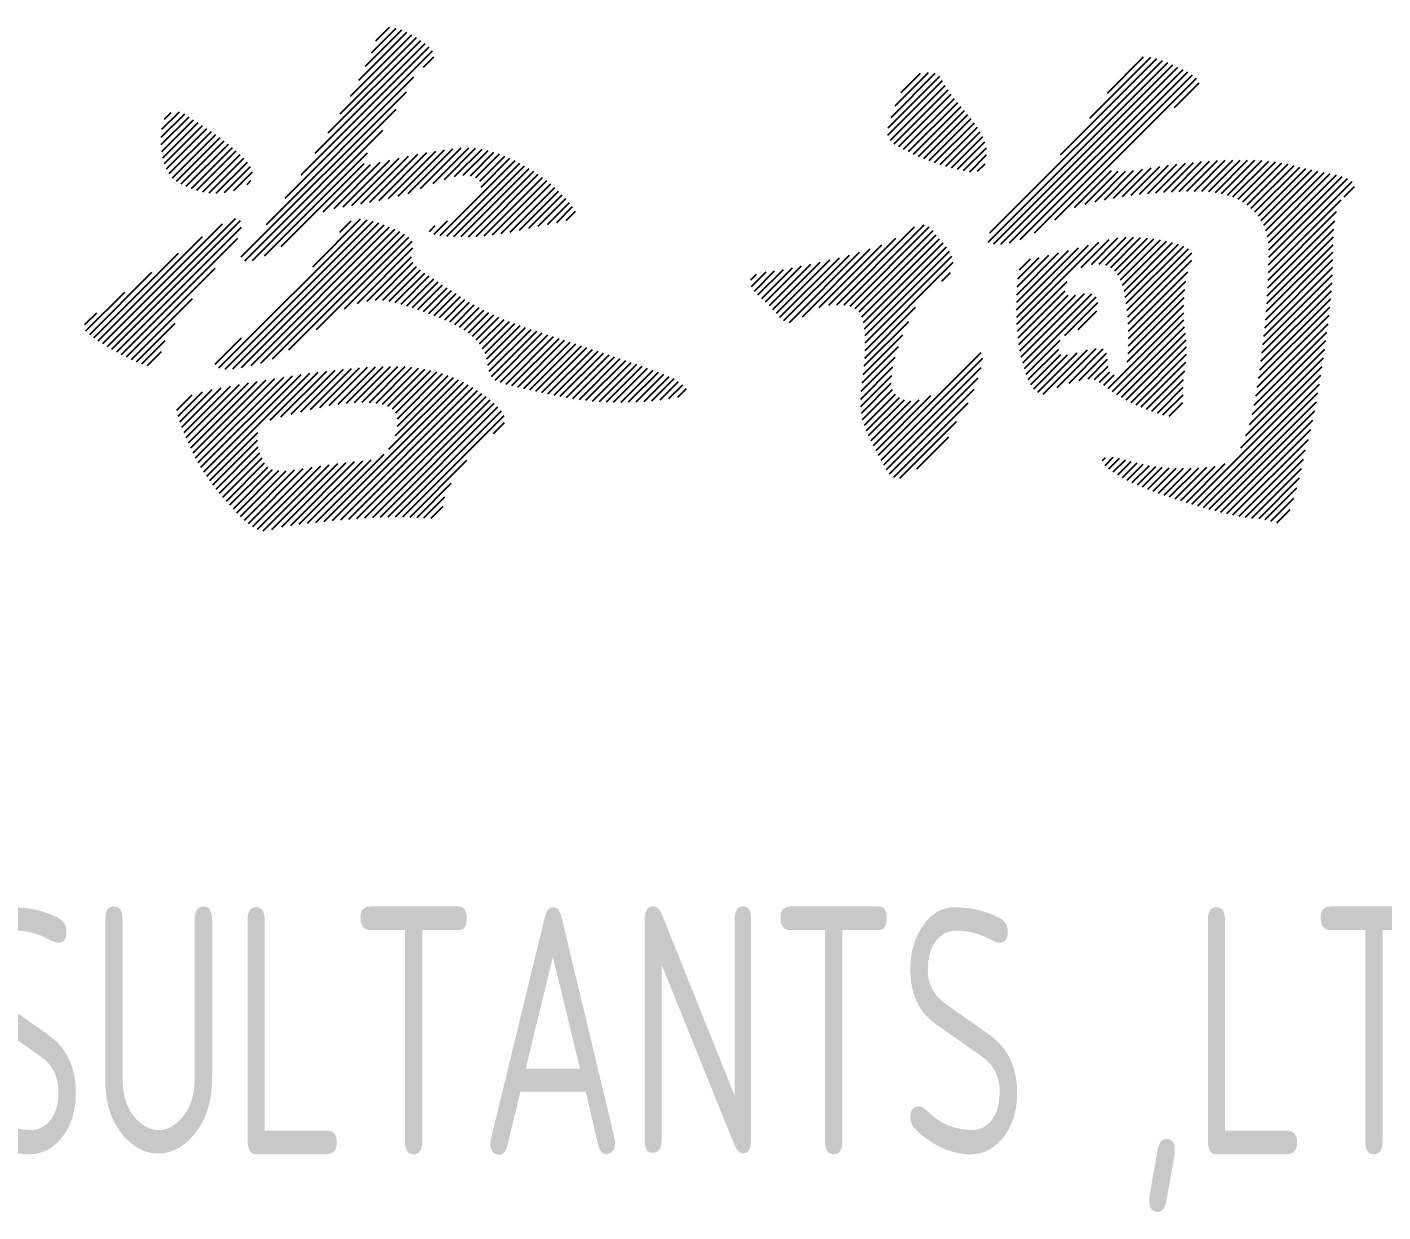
# Model space of a CAD drawing. Extents: x -144902 to 588294, y -160863 to 65494.
# Drawn here: x 180486 to 181309, y -103634 to -102914 of the extents above; entities that cross this region are included whole.
import ezdxf

# ---------------------------------------------------------------- set-up
doc = ezdxf.new("R2010")
doc.units = 0
doc.header["$LTSCALE"] = 100
for name, color, linetype in [('1508', 2, 'CONTINUOUS'), ('DQ', 7, 'CONTINUOUS'), ('tk图框', 7, 'CONTINUOUS')]:
    doc.layers.add(name, color=color, linetype=linetype)
doc.styles.add('HZTXT', font='tssdeng.shx', dxfattribs={"width": 0.7, "bigfont": 'tssdchn.shx'})

# ---------------------------------------------------------------- blocks, each defined once
blk = doc.blocks.new('A$C00BC0004')
at = {"layer": 'DQ', "color": 2}
for p, q in [((-2574.95, -2038.03), (-2552.95, -2016.03)), ((-2571.29, -2029.88), (-2556.33, -2014.92)), ((-2568.64, -2022.73), (-2560.26, -2014.35)), ((-2605.4, -2090.93), (-2538.76, -2024.29)), ((-2597.52, -2078.56), (-2541.36, -2022.39)), ((-2590.38, -2066.92), (-2544.06, -2020.61)), ((-2584.13, -2056.19), (-2546.89, -2018.95)), ((-2579.02, -2046.59), (-2549.84, -2017.4)), ((-2623.8, -2118.3), (-2534.25, -2028.76)), ((-2614.06, -2104.07), (-2536.35, -2026.37)), ((-2539.68, -2038.67), (-2533.37, -2032.37)), ((-2135.1, -2069.64), (-2098.08, -2032.62)), ((-2124.37, -2054.41), (-2102.44, -2032.49)), ((-2196.83, -2144.84), (-2087.83, -2035.84)), ((-2195.79, -2139.31), (-2091.07, -2034.59)), ((-2193.48, -2145.98), (-2084.68, -2037.18)), ((-2189.17, -2146.16), (-2081.58, -2038.57)), ((-2183.91, -2145.39), (-2078.53, -2040.01)), ((-2177.36, -2143.33), (-2075.59, -2041.56)), ((-2152.91, -2091.94), (-2094.45, -2033.47)), ((-2635.13, -2134.13), (-2545.62, -2044.62)), ((-2257.72, -2080.01), (-2224.5, -2046.78)), ((-2257.61, -2075.41), (-2226.28, -2044.08)), ((-2256.21, -2082.99), (-2222.94, -2049.72)), ((-2255.84, -2069.14), (-2229.09, -2042.39)), ((-2253.3, -2062.12), (-2232.99, -2041.81)), ((-2249.77, -2054.1), (-2238.01, -2042.33)), ((-2168.79, -2139.25), (-2072.82, -2043.28)), ((-2156.42, -2131.37), (-2070.35, -2045.3)), ((-2083.66, -2063.1), (-2068.65, -2048.1)), ((-2650.42, -2153.91), (-2550.12, -2053.6)), ((-2253.88, -2085.15), (-2221.19, -2052.45)), ((-2251.08, -2086.84), (-2219.3, -2055.06)), ((-2248.19, -2088.43), (-2217.35, -2057.6)), ((-2698.64, -2076.4), (-2687.96, -2065.72)), ((-2697, -2070.27), (-2693.02, -2066.29)), ((-2648.18, -2156.16), (-2556.28, -2064.26)), ((-2245.23, -2089.97), (-2215.36, -2060.1)), ((-2242.22, -2091.44), (-2213.34, -2062.57)), ((-2239.09, -2092.81), (-2211.3, -2065.01)), ((-2698.95, -2081.2), (-2684.72, -2066.97)), ((-2698.92, -2085.66), (-2682.03, -2068.77)), ((-2698.61, -2089.84), (-2679.33, -2070.57)), ((-2697.97, -2093.7), (-2676.63, -2072.36)), ((-2697.03, -2097.24), (-2673.93, -2074.14)), ((-2235.9, -2094.11), (-2209.23, -2067.43)), ((-2232.65, -2095.35), (-2207.18, -2069.88)), ((-2229.35, -2096.54), (-2205.22, -2072.41)), ((-2695.75, -2100.45), (-2671.22, -2075.93)), ((-2694.1, -2103.3), (-2668.52, -2077.71)), ((-2692.1, -2105.78), (-2665.85, -2079.53)), ((-2689.67, -2107.85), (-2663.25, -2081.42)), ((-2643.64, -2156.11), (-2564.37, -2076.84)), ((-2226, -2097.68), (-2203.38, -2075.06)), ((-2222.61, -2098.78), (-2201.68, -2077.85)), ((-2219.1, -2099.76), (-2200.15, -2080.81)), ((-2686.86, -2109.52), (-2660.69, -2083.35)), ((-2683.78, -2110.93), (-2658.19, -2085.35)), ((-2680.59, -2112.24), (-2655.76, -2087.4)), ((-2677.25, -2113.39), (-2653.37, -2089.51)), ((-2636.25, -2153.21), (-2573.71, -2090.66)), ((-2566.68, -2119.55), (-2537.64, -2090.51)), ((-2561.01, -2118.37), (-2532.23, -2089.6)), ((-2555.14, -2117), (-2526.94, -2088.8)), ((-2548.94, -2115.29), (-2521.81, -2088.16)), ((-2541.54, -2112.38), (-2516.9, -2087.74)), ((-2533.9, -2109.23), (-2512.28, -2087.61)), ((-2526.97, -2106.79), (-2508.04, -2087.86)), ((-2520.81, -2105.12), (-2504.15, -2088.46)), ((-2515.54, -2104.34), (-2500.47, -2089.26)), ((-2511.26, -2104.55), (-2496.96, -2090.25)), ((-2215.52, -2100.67), (-2198.88, -2084.02)), ((-2211.86, -2101.5), (-2197.96, -2087.6)), ((-2673.69, -2114.32), (-2651.04, -2091.66)), ((-2669.85, -2114.97), (-2648.76, -2093.88)), ((-2665.52, -2115.12), (-2646.67, -2096.28)), ((-2660.59, -2114.69), (-2644.85, -2098.95)), ((-2626.06, -2147.51), (-2575.68, -2097.12)), ((-2600.6, -2126.54), (-2571.83, -2097.76)), ((-2594, -2124.43), (-2565.98, -2096.41)), ((-2588.58, -2123.5), (-2560.18, -2095.1)), ((-2583.19, -2122.6), (-2554.44, -2093.85)), ((-2577.75, -2121.65), (-2548.76, -2092.66)), ((-2572.24, -2120.63), (-2543.16, -2091.55)), ((-2529.56, -2140.81), (-2484.15, -2095.4)), ((-2525.5, -2141.24), (-2481.19, -2096.93)), ((-2521.25, -2141.48), (-2478.29, -2098.52)), ((-2507.84, -2105.62), (-2493.6, -2091.38)), ((-2505.6, -2107.87), (-2490.37, -2092.64)), ((-2504.67, -2111.43), (-2487.22, -2093.98)), ((-2208.03, -2102.15), (-2197.77, -2091.89)), ((-2203.29, -2101.91), (-2198.73, -2097.35)), ((-2110.07, -2116.45), (-2092.56, -2098.94)), ((-2104.95, -2115.83), (-2087.33, -2098.2)), ((-2099.94, -2115.3), (-2082.19, -2097.55)), ((-2095.03, -2114.88), (-2077.11, -2096.96)), ((-2090.21, -2114.55), (-2072.12, -2096.46)), ((-2085.47, -2114.3), (-2067.21, -2096.04)), ((-2080.8, -2114.12), (-2062.36, -2095.68)), ((-2076.19, -2114), (-2057.61, -2095.42)), ((-2071.65, -2113.95), (-2052.93, -2095.23)), ((-2067.16, -2113.96), (-2048.32, -2095.11)), ((-2062.91, -2114.19), (-2043.79, -2095.07)), ((-2058.9, -2114.67), (-2039.35, -2095.13)), ((-2055.1, -2115.36), (-2034.97, -2095.23)), ((-2051.55, -2116.31), (-2030.68, -2095.43)), ((-2048.23, -2117.47), (-2026.48, -2095.72)), ((-2045.13, -2118.87), (-2022.41, -2096.14)), ((-2042.24, -2120.46), (-2018.47, -2096.69)), ((-2039.58, -2122.29), (-2014.71, -2097.42)), ((-2037.11, -2124.32), (-2011.14, -2098.34)), ((-2654.93, -2113.52), (-2643.53, -2102.12)), ((-2516.86, -2141.58), (-2475.46, -2100.18)), ((-2512.38, -2141.59), (-2472.7, -2101.91)), ((-2507.72, -2141.42), (-2470.01, -2103.71)), ((-2502.84, -2141.03), (-2467.4, -2105.59)), ((-2144.48, -2123.92), (-2121.92, -2101.36)), ((-2137.92, -2121.85), (-2117.98, -2101.91)), ((-2131.94, -2120.36), (-2113.45, -2101.87)), ((-2126.29, -2119.2), (-2108.53, -2101.44)), ((-2120.75, -2118.15), (-2103.23, -2100.63)), ((-2115.34, -2117.23), (-2097.85, -2099.74)), ((-2034.83, -2126.52), (-2007.62, -2099.31)), ((-2032.79, -2128.98), (-2004.05, -2100.23)), ((-2031, -2131.67), (-2000.41, -2101.09)), ((-2029.45, -2134.62), (-1996.71, -2101.88)), ((-2028.23, -2137.88), (-1992.9, -2102.55)), ((-2027.28, -2141.42), (-1989.09, -2103.23)), ((-2026.7, -2145.34), (-1985.42, -2104.05)), ((-2026.49, -2154.1), (-1978.7, -2106.32)), ((-2026.47, -2149.59), (-1981.93, -2105.05)), ((-2646.86, -2109.93), (-2644.49, -2107.56)), ((-2497.78, -2140.47), (-2464.85, -2107.53)), ((-2492.52, -2139.69), (-2462.39, -2109.56)), ((-2487.09, -2138.75), (-2460.03, -2111.69)), ((-2481.48, -2137.63), (-2457.73, -2113.88)), ((-2026.56, -2158.67), (-1975.92, -2108.03)), ((-1980.74, -2117.34), (-1974.45, -2111.04)), ((-2475.81, -2136.45), (-2455.48, -2116.12)), ((-2470.14, -2135.28), (-2453.29, -2118.42)), ((-2464.48, -2134.1), (-2451.16, -2120.78)), ((-2458.82, -2132.93), (-2449.16, -2123.28)), ((-2026.69, -2163.28), (-1982.54, -2119.13)), ((-2731.66, -2208.21), (-2653.92, -2130.46)), ((-2728.86, -2209.89), (-2650.75, -2131.79)), ((-2663.91, -2221.28), (-2573.94, -2131.31)), ((-2606.93, -2159.8), (-2577.9, -2130.77)), ((-2590.55, -2138.93), (-2583.62, -2132)), ((-2533.26, -2140.02), (-2525.24, -2132)), ((-2453.15, -2131.75), (-2447.5, -2126.1)), ((-2027.1, -2172.67), (-1986.38, -2131.95)), ((-2026.87, -2167.96), (-1985.26, -2126.35)), ((-2734.44, -2206.49), (-2661.81, -2133.87)), ((-2725.99, -2211.52), (-2650.2, -2135.72)), ((-2660.2, -2222.05), (-2570.35, -2132.21)), ((-2655.48, -2221.83), (-2566.92, -2133.27)), ((-2650.16, -2221), (-2563.59, -2134.43)), ((-2644.45, -2219.78), (-2560.33, -2135.66)), ((-2638.47, -2218.29), (-2557.15, -2136.97)), ((-2631.37, -2215.68), (-2554.08, -2138.38)), ((-2621.4, -2210.2), (-2551.21, -2140.01)), ((-2536.08, -2138.35), (-2532.6, -2134.87)), ((-2288.75, -2182.88), (-2241.57, -2135.7)), ((-2284.32, -2182.94), (-2235.78, -2134.4)), ((-2280.6, -2183.71), (-2232.59, -2135.69)), ((-2277.59, -2185.19), (-2230.28, -2137.88)), ((-2027.37, -2177.44), (-1986.91, -2136.98)), ((-2737.17, -2204.73), (-2673.97, -2141.53)), ((-2723.08, -2213.1), (-2652.55, -2142.56)), ((-2604.62, -2197.91), (-2548.65, -2141.94)), ((-2587.67, -2185.45), (-2546.63, -2144.41)), ((-2579.83, -2182.1), (-2546.11, -2148.38)), ((-2299.39, -2184.53), (-2261.4, -2146.55)), ((-2293.54, -2183.17), (-2252.93, -2142.57)), ((-2275.23, -2187.32), (-2228.33, -2140.42)), ((-2273.6, -2190.18), (-2226.32, -2142.9)), ((-2272.59, -2193.66), (-2224.27, -2145.34)), ((-2271.96, -2197.52), (-2222.23, -2147.79)), ((-2179.57, -2185.95), (-2142, -2148.38)), ((-2179.52, -2190.39), (-2135.84, -2146.71)), ((-2179.37, -2194.74), (-2129.56, -2144.92)), ((-2140.43, -2160.29), (-2123.45, -2143.3)), ((-2134.14, -2158.48), (-2118.03, -2142.37)), ((-2129.35, -2158.18), (-2113.11, -2141.94)), ((-2125.49, -2158.81), (-2108.55, -2141.87)), ((-2122.45, -2160.26), (-2104.25, -2142.06)), ((-2119.98, -2162.28), (-2100.14, -2142.44)), ((-2118.04, -2164.83), (-2096.17, -2142.96)), ((-2116.51, -2167.79), (-2092.3, -2143.58)), ((-2115.27, -2171.05), (-2088.52, -2144.29)), ((-2114.32, -2174.58), (-2084.85, -2145.11)), ((-2113.56, -2178.31), (-2081.33, -2146.08)), ((-2112.96, -2182.2), (-2078.09, -2147.33)), ((-2028.07, -2187.11), (-1987.4, -2146.44)), ((-2027.7, -2182.26), (-1987.21, -2141.76)), ((-2739.83, -2202.91), (-2688.57, -2151.65)), ((-2573.89, -2180.65), (-2547.1, -2153.86)), ((-2325.42, -2188.12), (-2293.01, -2155.71)), ((-2323.28, -2190.47), (-2287.17, -2154.35)), ((-2320.85, -2192.53), (-2281.11, -2152.79)), ((-2317.51, -2193.68), (-2274.9, -2151.07)), ((-2309.67, -2190.33), (-2268.41, -2149.06)), ((-2271.63, -2201.68), (-2220.38, -2150.43)), ((-2271.53, -2206.07), (-2218.9, -2153.44)), ((-2179.53, -2181.42), (-2148.06, -2149.95)), ((-2179.42, -2176.83), (-2154.07, -2151.47)), ((-2179.2, -2172.12), (-2159.98, -2152.89)), ((-2178.79, -2167.21), (-2165.79, -2154.21)), ((-2177.87, -2161.8), (-2171.2, -2155.13)), ((-2112.48, -2186.22), (-2075.27, -2149)), ((-2112.13, -2190.35), (-2073.2, -2151.43)), ((-2111.89, -2194.6), (-2073.11, -2155.82)), ((-2028.93, -2196.96), (-1987.51, -2155.53)), ((-2028.48, -2192.02), (-1987.47, -2151.01)), ((-2742.39, -2200.97), (-2704.62, -2163.2)), ((-2720.13, -2214.63), (-2666.29, -2160.79)), ((-2568.86, -2180.11), (-2545.91, -2157.16)), ((-2564.48, -2180.22), (-2543.92, -2159.66)), ((-2560.57, -2180.8), (-2541.56, -2161.79)), ((-2556.89, -2181.61), (-2538.96, -2163.68)), ((-2341, -2167.78), (-2337.53, -2164.31)), ((-2340.65, -2171.92), (-2331.69, -2162.95)), ((-2338.82, -2174.58), (-2326.56, -2162.32)), ((-2336.65, -2176.89), (-2321.19, -2161.44)), ((-2334.31, -2179.04), (-2315.69, -2160.43)), ((-2331.95, -2181.18), (-2310.1, -2159.33)), ((-2329.68, -2183.4), (-2304.46, -2158.18)), ((-2327.5, -2185.71), (-2298.76, -2156.97)), ((-2271.6, -2210.63), (-2218.1, -2157.13)), ((-2225, -2168.52), (-2219.79, -2163.31)), ((-2111.72, -2198.92), (-2075.67, -2162.87)), ((-2029.98, -2206.99), (-1987.78, -2164.78)), ((-2029.45, -2201.97), (-1987.58, -2160.1)), ((-2553.33, -2182.54), (-2536.25, -2165.46)), ((-2549.86, -2183.56), (-2533.53, -2167.23)), ((-2546.45, -2184.64), (-2530.82, -2169.01)), ((-2543.09, -2185.77), (-2528.11, -2170.79)), ((-2539.76, -2186.94), (-2525.4, -2172.57)), ((-2179.11, -2198.96), (-2148.86, -2168.71)), ((-2111.64, -2203.33), (-2076.83, -2168.53)), ((-2030.58, -2212.08), (-1988.06, -2169.55)), ((-2744.72, -2198.82), (-2721.13, -2175.22)), ((-2717.11, -2216.11), (-2680.03, -2179.03)), ((-2536.47, -2188.13), (-2522.69, -2174.35)), ((-2533.22, -2189.37), (-2519.97, -2176.12)), ((-2530.02, -2190.66), (-2517.26, -2177.9)), ((-2526.86, -2191.99), (-2514.54, -2179.67)), ((-2523.77, -2193.39), (-2511.74, -2181.36)), ((-2178.72, -2203.06), (-2150.13, -2174.47)), ((-2178.22, -2207.05), (-2148.28, -2177.11)), ((-2177.58, -2210.9), (-2143.73, -2177.05)), ((-2176.8, -2214.62), (-2138.26, -2176.07)), ((-2175.89, -2218.19), (-2133.95, -2176.26)), ((-2174.85, -2221.65), (-2131.36, -2178.16)), ((-2111.84, -2212.52), (-2077.85, -2178.52)), ((-2111.65, -2207.83), (-2077.49, -2173.67)), ((-2031.89, -2222.36), (-1988.84, -2179.32)), ((-2031.2, -2217.19), (-1988.42, -2174.4)), ((-2745.35, -2194.95), (-2738.12, -2187.73)), ((-2520.76, -2194.87), (-2508.9, -2183.01)), ((-2517.83, -2196.44), (-2505.99, -2184.59)), ((-2515.02, -2198.11), (-2503.03, -2186.13)), ((-2512.35, -2199.94), (-2500.03, -2187.61)), ((-2509.88, -2201.96), (-2496.98, -2189.05)), ((-2271.76, -2215.28), (-2240.95, -2184.47)), ((-2150.29, -2201.57), (-2130.29, -2181.57)), ((-2142.16, -2197.93), (-2130.84, -2186.61)), ((-2124.02, -2233.67), (-2078.1, -2187.75)), ((-2112.49, -2217.66), (-2078.03, -2183.19)), ((-2033.42, -2232.87), (-1989.88, -2189.33)), ((-2032.62, -2227.58), (-1989.33, -2184.3)), ((-2714.01, -2217.5), (-2690.57, -2194.06)), ((-2507.66, -2204.22), (-2493.88, -2190.44)), ((-2505.64, -2206.7), (-2490.74, -2191.79)), ((-2503.86, -2209.4), (-2487.54, -2193.09)), ((-2502.36, -2212.39), (-2484.3, -2194.34)), ((-2501.31, -2215.83), (-2481.04, -2195.56)), ((-2500.64, -2219.66), (-2477.71, -2196.72)), ((-2499.78, -2223.29), (-2474.36, -2197.86)), ((-2272.09, -2220.1), (-2245.09, -2193.1)), ((-2121.39, -2235.53), (-2077.98, -2192.12)), ((-2118.68, -2237.31), (-2077.63, -2196.26)), ((-2034.31, -2238.26), (-1990.47, -2194.42)), ((-2710.79, -2218.76), (-2696.59, -2204.57)), ((-2666.2, -2219.07), (-2650.17, -2203.05)), ((-2498.48, -2226.47), (-2470.97, -2198.96)), ((-2496.22, -2228.7), (-2467.57, -2200.05)), ((-2493.03, -2230), (-2464.18, -2201.15)), ((-2489.6, -2231.06), (-2460.79, -2202.25)), ((-2486.08, -2232.03), (-2457.4, -2203.35)), ((-2482.51, -2232.95), (-2454, -2204.45)), ((-2478.89, -2233.82), (-2450.62, -2205.55)), ((-2272.67, -2225.17), (-2248.6, -2201.1)), ((-2173.72, -2225), (-2153.22, -2204.5)), ((-2115.9, -2239.02), (-2077.09, -2200.21)), ((-2113.05, -2240.67), (-2076.58, -2204.19)), ((-2036.57, -2249.5), (-1991.78, -2204.71)), ((-2035.35, -2243.79), (-1991.11, -2199.54)), ((-2707.26, -2219.72), (-2698.77, -2211.23)), ((-2475.23, -2234.66), (-2447.23, -2206.66)), ((-2471.56, -2235.47), (-2443.85, -2207.77)), ((-2467.87, -2236.28), (-2440.48, -2208.88)), ((-2464.16, -2237.05), (-2437.1, -2209.99)), ((-2460.42, -2237.81), (-2433.73, -2211.12)), ((-2456.65, -2238.52), (-2430.36, -2212.24)), ((-2452.83, -2239.2), (-2427, -2213.37)), ((-2273.42, -2230.41), (-2251.34, -2208.33)), ((-2263.41, -2274.28), (-2201.09, -2211.96)), ((-2172.46, -2228.23), (-2154.02, -2209.79)), ((-2171.02, -2231.28), (-2152.78, -2213.04)), ((-2169.17, -2233.92), (-2148.66, -2213.42)), ((-2166.79, -2236.04), (-2142.87, -2212.11)), ((-2163.46, -2237.19), (-2136.62, -2210.35)), ((-2155, -2233.22), (-2131.18, -2209.4)), ((-2147.72, -2230.44), (-2127, -2209.71)), ((-2141.68, -2228.88), (-2125.02, -2212.23)), ((-2110.11, -2242.22), (-2076.33, -2208.43)), ((-2107.06, -2243.66), (-2076.37, -2212.96)), ((-2038.23, -2255.65), (-1992.49, -2209.9)), ((-2620.1, -2249.31), (-2593.4, -2222.61)), ((-2614.15, -2247.85), (-2588.38, -2222.08)), ((-2608.3, -2246.49), (-2583.42, -2221.61)), ((-2602.58, -2245.26), (-2578.52, -2221.2)), ((-2597.01, -2244.18), (-2573.69, -2220.86)), ((-2591.63, -2243.29), (-2568.94, -2220.6)), ((-2586.46, -2242.61), (-2564.26, -2220.41)), ((-2581.55, -2242.19), (-2559.68, -2220.32)), ((-2576.93, -2242.06), (-2555.2, -2220.33)), ((-2572.59, -2242.22), (-2550.89, -2220.51)), ((-2568.47, -2242.58), (-2546.74, -2220.85)), ((-2564.71, -2243.31), (-2542.73, -2221.33)), ((-2561.32, -2244.41), (-2538.87, -2221.96)), ((-2448.98, -2239.83), (-2423.64, -2214.49)), ((-2445.06, -2240.41), (-2420.29, -2215.63)), ((-2441.09, -2240.92), (-2416.94, -2216.78)), ((-2437.03, -2241.36), (-2413.6, -2217.93)), ((-2432.9, -2241.72), (-2410.27, -2219.09)), ((-2428.66, -2241.96), (-2406.94, -2220.25)), ((-2424.25, -2242.05), (-2403.63, -2221.43)), ((-2419.75, -2242.04), (-2400.34, -2222.62)), ((-2274.18, -2240.15), (-2254.64, -2220.61)), ((-2273.92, -2235.4), (-2253.3, -2214.78)), ((-2261.85, -2277.21), (-2200.03, -2215.39)), ((-2260.26, -2280.11), (-2201.16, -2221.01)), ((-2136.16, -2227.85), (-2124.35, -2216.04)), ((-2132.18, -2228.37), (-2124.07, -2220.25)), ((-2103.92, -2245), (-2076.74, -2217.83)), ((-2043.42, -2269.82), (-1994.03, -2220.43)), ((-2040.48, -2262.38), (-1993.25, -2215.16)), ((-2682.4, -2266.71), (-2646.04, -2230.35)), ((-2681.04, -2269.83), (-2640.66, -2229.46)), ((-2679.6, -2272.89), (-2635.29, -2228.58)), ((-2678.08, -2275.86), (-2629.96, -2227.74)), ((-2676.51, -2278.78), (-2624.62, -2226.89)), ((-2674.84, -2281.6), (-2619.3, -2226.06)), ((-2673.11, -2284.36), (-2614.02, -2225.27)), ((-2671.32, -2287.06), (-2608.81, -2224.55)), ((-2632.83, -2253.06), (-2603.61, -2223.84)), ((-2626.25, -2250.97), (-2598.48, -2223.2)), ((-2599.97, -2314.49), (-2515.43, -2229.96)), ((-2560.67, -2270.7), (-2518.43, -2228.47)), ((-2558.56, -2246.15), (-2535.17, -2222.75)), ((-2556.77, -2262.31), (-2521.55, -2227.09)), ((-2556.57, -2248.64), (-2531.58, -2223.65)), ((-2555.56, -2252.13), (-2528.11, -2224.67)), ((-2555.53, -2256.59), (-2524.78, -2225.83)), ((-2415.17, -2241.94), (-2397.07, -2223.85)), ((-2410.53, -2241.8), (-2393.83, -2225.09)), ((-2405.81, -2241.56), (-2390.64, -2226.4)), ((-2400.97, -2241.22), (-2387.54, -2227.79)), ((-2395.98, -2240.72), (-2384.79, -2229.52)), ((-2274.25, -2244.71), (-2255.4, -2225.86)), ((-2273.86, -2248.81), (-2255.67, -2230.62)), ((-2258.61, -2282.95), (-2202.99, -2227.33)), ((-2129.19, -2229.86), (-2123.02, -2223.7)), ((-2126.58, -2231.75), (-2120.35, -2225.51)), ((-2100.7, -2246.27), (-2077.47, -2223.05)), ((-2097.44, -2247.5), (-2078.14, -2228.21)), ((-2073.08, -2303.97), (-1994.85, -2225.74)), ((-2689.48, -2246.84), (-2680.15, -2237.52)), ((-2688.73, -2250.59), (-2673.91, -2235.76)), ((-2687.62, -2253.97), (-2668.11, -2234.46)), ((-2686.39, -2257.23), (-2662.48, -2233.32)), ((-2685.1, -2260.43), (-2656.94, -2232.27)), ((-2683.76, -2263.58), (-2651.46, -2231.28)), ((-2594.97, -2313.98), (-2512.53, -2231.54)), ((-2590, -2313.5), (-2509.73, -2233.23)), ((-2585.07, -2313.06), (-2507.01, -2235.01)), ((-2580.17, -2312.65), (-2504.35, -2236.83)), ((-2575.34, -2312.32), (-2501.74, -2238.71)), ((-2390.65, -2239.88), (-2382.26, -2231.49)), ((-2385.21, -2238.93), (-2380.04, -2233.76)), ((-2273.07, -2252.51), (-2254.96, -2234.41)), ((-2272.02, -2255.95), (-2253.21, -2237.14)), ((-2264.95, -2271.33), (-2231.66, -2238.04)), ((-2256.72, -2285.55), (-2205.38, -2234.21)), ((-2094.12, -2248.68), (-2078.43, -2232.98)), ((-2090.69, -2249.73), (-2078.54, -2237.59)), ((-2069.63, -2305.01), (-1995.7, -2231.08)), ((-2066.14, -2306.01), (-1996.61, -2236.48)), ((-2570.57, -2312.04), (-2499.21, -2240.68)), ((-2565.86, -2311.81), (-2496.78, -2242.74)), ((-2561.25, -2311.69), (-2494.48, -2244.93)), ((-2556.73, -2311.67), (-2492.4, -2247.33)), ((-2270.8, -2259.22), (-2250.77, -2239.19)), ((-2269.43, -2262.35), (-2247.73, -2240.64)), ((-2267.98, -2265.38), (-2243.8, -2241.2)), ((-2266.47, -2268.36), (-2238.69, -2240.58)), ((-2254.2, -2287.52), (-2209.05, -2242.37)), ((-2086.98, -2250.52), (-2078.71, -2242.25)), ((-2062.62, -2306.98), (-1997.56, -2241.92)), ((-2552.29, -2311.71), (-2490.71, -2250.14)), ((-2497.23, -2261.14), (-2490.6, -2254.51)), ((-2250.39, -2288.2), (-2216.03, -2253.84)), ((-2059.09, -2307.94), (-1998.57, -2247.42)), ((-2055.52, -2308.86), (-1999.68, -2253.02)), ((-2669.48, -2289.71), (-2640.25, -2260.48)), ((-2240.23, -2282.53), (-2220.8, -2263.1)), ((-2051.9, -2309.73), (-2000.92, -2258.75)), ((-2667.57, -2292.29), (-2640.5, -2265.22)), ((-2665.59, -2294.8), (-2640.01, -2269.22)), ((-2048.23, -2310.55), (-2002.35, -2264.67)), ((-2044.5, -2311.31), (-2004.15, -2270.96)), ((-2663.57, -2297.27), (-2639.05, -2272.75)), ((-2661.51, -2299.7), (-2637.76, -2275.95)), ((-2659.42, -2302.1), (-2636.3, -2278.98)), ((-2637.11, -2320.2), (-2596.93, -2280.03)), ((-2631.83, -2319.41), (-2591.75, -2279.33)), ((-2625.66, -2317.74), (-2586.62, -2278.7)), ((-2620.35, -2316.91), (-2581.57, -2278.13)), ((-2615.18, -2316.23), (-2576.64, -2277.69)), ((-2610.07, -2315.61), (-2571.53, -2277.07)), ((-2605.01, -2315.05), (-2563.52, -2273.55)), ((-2547.9, -2311.81), (-2513.33, -2277.25)), ((-2127.46, -2277.53), (-2125.61, -2275.67)), ((-2125.89, -2280.44), (-2120.89, -2275.44)), ((-2123.53, -2282.58), (-2117.09, -2276.14)), ((-2120.91, -2284.44), (-2113.53, -2277.06)), ((-2118.15, -2286.17), (-2110.01, -2278.04)), ((-2115.29, -2287.81), (-2106.41, -2278.92)), ((-2112.36, -2289.37), (-2102.73, -2279.74)), ((-2076.51, -2302.91), (-2052.95, -2279.35)), ((-2040.65, -2311.95), (-2005.45, -2276.75)), ((-2657.31, -2304.48), (-2634.27, -2281.44)), ((-2655.18, -2306.84), (-2631.31, -2282.97)), ((-2653.01, -2309.16), (-2627.47, -2283.62)), ((-2650.78, -2311.42), (-2623.04, -2283.68)), ((-2648.49, -2313.62), (-2618, -2283.13)), ((-2646.07, -2315.69), (-2612.69, -2282.31)), ((-2643.41, -2317.52), (-2607.4, -2281.51)), ((-2640.51, -2319.11), (-2602.14, -2280.75)), ((-2109.32, -2290.81), (-2098.97, -2280.46)), ((-2106.21, -2292.2), (-2095.1, -2281.08)), ((-2103.04, -2293.52), (-2091.1, -2281.58)), ((-2099.85, -2294.81), (-2086.97, -2281.94)), ((-2096.61, -2296.07), (-2082.68, -2282.14)), ((-2093.32, -2297.27), (-2078.21, -2282.16)), ((-2090.01, -2298.45), (-2073.65, -2282.09)), ((-2086.67, -2299.6), (-2068.97, -2281.9)), ((-2083.31, -2300.73), (-2064.17, -2281.59)), ((-2079.92, -2301.83), (-2059.1, -2281.01)), ((-2036.67, -2312.46), (-2006.54, -2282.33)), ((-2032.39, -2312.67), (-2007.81, -2288.08)), ((-2543.58, -2311.99), (-2522.93, -2291.34)), ((-2028.59, -2313.36), (-2009.39, -2294.16)), ((-2539.42, -2312.31), (-2526.71, -2299.61)), ((-2025.12, -2314.38), (-2011.15, -2300.41)), ((-2535.07, -2312.46), (-2527.83, -2305.22)), ((-2021.55, -2315.3), (-2013.43, -2307.18))]:
    blk.add_line(p, q, dxfattribs=at)
at = {"layer": 'tk图框', "color": 2, "style": 'HZTXT', "width": 0.7}
blk.add_text('KING YEA  (CHINA FUZHOU ) ENGINEERING DESIGN CONSULTANTS ,LTD', height=150, dxfattribs=at).set_placement((-6285.75, -2698.72))
blk = doc.blocks.new('A1tk')
at = {"layer": 'tk图框'}
blk.add_blockref('A$C00BC0004', (83100, 58400), dxfattribs=at)

msp = doc.modelspace()

# ---------------------------------------------------------------- block references
at = {"layer": '1508'}
msp.add_blockref('A1tk', (100166.634, -159300.016), dxfattribs=at)

doc.saveas('drawing.dxf')
